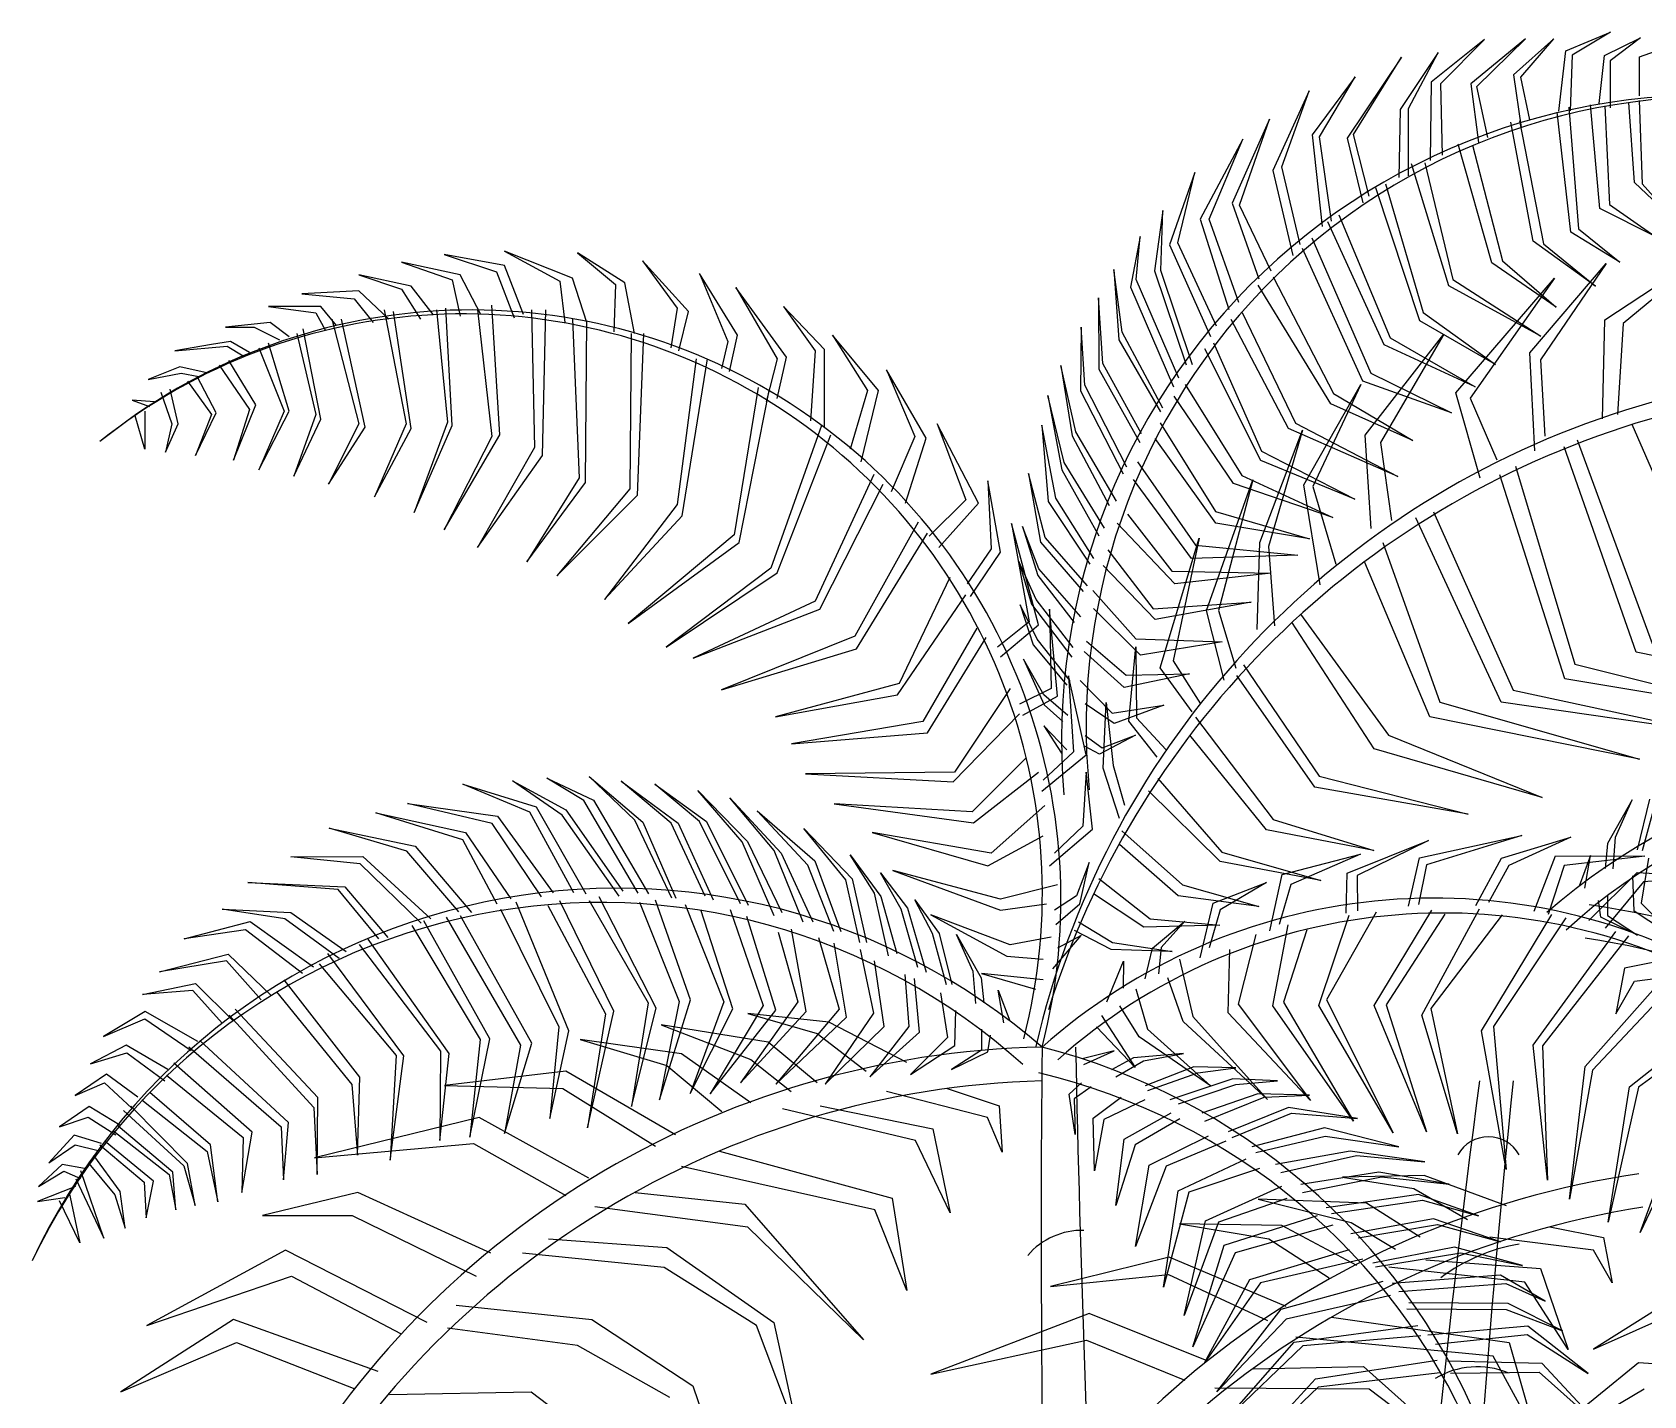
# Model space of a CAD drawing. Header units: millimetres. Extents: x -2417 to 3081, y 0 to 7506.
# Drawn here: x -2366 to 152, y 4974 to 7104 of the extents above; entities that cross this region are included whole.
import ezdxf

# ---------------------------------------------------------------- set-up
doc = ezdxf.new("R2010")
doc.units = ezdxf.units.MM
doc.layers.add('ceco.net 185', color=7, linetype='Continuous')

msp = doc.modelspace()

# ---------------------------------------------------------------- linework, layer by layer
at = {"layer": 'ceco.net 185'}
for p, q in [((29.8, 7074.5), (99.8, 7103.8)), ((99.8, 7103.8), (39.7, 7067.9)), ((-97.4, 7092.7), (-180.4, 7025.6)), ((-165.5, 7023.7), (-97.4, 7092.7)), ((-33, 7093.4), (-118.7, 7023.1)), ((-109, 7019.1), (-33, 7093.4)), ((11.3, 7093.7), (-51.8, 7037)), ((-40.3, 7033.7), (11.3, 7093.7)), ((19, 6980.5), (29.8, 7074.5)), ((90, 7067.5), (146.6, 7094.8)), ((146.6, 7094.8), (99.2, 7059.1)), ((144.6, 7065.3), (200.7, 7085.2)), ((-227, 7064.6), (-311.5, 6938.3)), ((-301.9, 6944.3), (-227, 7064.6)), ((-169.7, 7072.4), (-229.2, 6982.9)), ((-215.7, 6984.5), (-169.7, 7072.4)), ((39.7, 7067.9), (36.8, 6980.8)), ((82, 6992.6), (90, 7067.5)), ((99.2, 7059.1), (99.3, 6985.5)), ((145, 7004.6), (144.6, 7065.3)), ((-299.2, 7034.3), (-366.3, 6943.6)), ((-354.8, 6940.4), (-299.2, 7034.3)), ((-180.4, 7025.6), (-181.9, 6903.7)), ((-163, 6911.7), (-165.5, 7023.7)), ((-118.7, 7023.1), (-106.5, 6931.3)), ((-51.8, 7037), (-39.8, 6955.2)), ((-26.5, 6966.8), (-40.3, 7033.7)), ((-370.9, 7012.4), (-427.7, 6887.6)), ((-413.9, 6893.4), (-370.9, 7012.4)), ((-91.8, 6939.5), (-109, 7019.1)), ((-229.2, 6982.9), (-231.3, 6877)), ((-216.1, 6879.3), (-215.7, 6984.5)), ((37.4, 6791.4), (16, 6979.2)), ((34.3, 6986.9), (49.6, 6796.5)), ((82.8, 6828.3), (68.5, 6990.5)), ((90.6, 6989), (98, 6834.7)), ((137.3, 6869), (128, 6993.9)), ((144.5, 6997.3), (149, 6866.8)), ((-433.1, 6968.1), (-491.2, 6836.7)), ((-479.8, 6833.5), (-433.1, 6968.1)), ((-21.2, 6777.5), (-56.1, 6963.3)), ((-42.7, 6965.4), (-5.2, 6773.5)), ((-474.5, 6936.7), (-541.4, 6811.7)), ((-527.2, 6811.6), (-474.5, 6936.7)), ((-366.3, 6943.6), (-350.8, 6800.6)), ((-336.1, 6808.8), (-354.8, 6940.4)), ((-311.5, 6938.3), (-287.4, 6837.3)), ((-277.5, 6847.5), (-301.9, 6944.3)), ((-85.7, 6743.4), (-138.3, 6928.9)), ((-116.2, 6927.4), (-69.2, 6746.7)), ((-153.2, 6707.9), (-211.4, 6898.2)), ((-190.6, 6899.8), (-146.6, 6717.8)), ((-549.8, 6884.9), (-589.2, 6771.5)), ((-576.4, 6774.8), (-549.8, 6884.9)), ((-427.7, 6887.6), (-396.5, 6755.3)), ((-385.3, 6772), (-413.9, 6893.4)), ((-198.3, 6653.2), (-267.2, 6860.5)), ((-252, 6866.9), (-193, 6666.2)), ((202.7, 6806.9), (137.3, 6869)), ((149, 6866.8), (202.7, 6806.9)), ((-599.7, 6825.6), (-612.7, 6731.3)), ((-602.7, 6731.5), (-599.7, 6825.6)), ((-491.2, 6836.7), (-449.9, 6718.7)), ((-430.7, 6730.8), (-479.8, 6833.5)), ((168.7, 6785.5), (82.8, 6828.3)), ((98, 6834.7), (168.7, 6785.5)), ((-541.4, 6811.7), (-496.5, 6670.9)), ((-480.8, 6681.6), (-527.2, 6811.6)), ((-254.1, 6615.5), (-341.8, 6807.8)), ((-324.8, 6818.5), (-244.5, 6626.7)), ((49.6, 6796.5), (114.2, 6744.8)), ((-635.1, 6784.6), (-650.4, 6705.4)), ((-641.2, 6717.3), (-635.1, 6784.6)), ((-589.2, 6771.5), (-525.3, 6628.6)), ((-515.8, 6644.7), (-576.4, 6774.8)), ((-367.2, 6782.9), (-274.8, 6571.1)), ((76.2, 6707.4), (-21.2, 6777.5)), ((-5.2, 6773.5), (76.2, 6707.4)), ((114.2, 6744.8), (37.4, 6791.4)), ((90.8, 6654.4), (268.4, 6772)), ((268.4, 6772), (119.3, 6649)), ((-1627.9, 6739.5), (-1722, 6756.8)), ((-1722, 6756.8), (-1640.3, 6729.6)), ((-1521.5, 6719.7), (-1627.9, 6761.8)), ((-1627.9, 6761.8), (-1541.3, 6714.8)), ((-1439.8, 6712.3), (-1514.1, 6759.3)), ((-1514.1, 6759.3), (-1454.6, 6709.8)), ((-1340.8, 6667.8), (-1412.6, 6746.9)), ((-1412.6, 6746.9), (-1358.1, 6672.7)), ((-287.5, 6558.6), (-381.6, 6766.1)), ((-69.2, 6746.7), (14.8, 6674.5)), ((-1773.9, 6707.3), (-1855.6, 6724.7)), ((-1855.6, 6724.7), (-1788.8, 6702.4)), ((-1697.2, 6724.7), (-1788.8, 6744.5)), ((-1788.8, 6744.5), (-1709.6, 6717.2)), ((-1665, 6662.8), (-1697.2, 6724.7)), ((-1640.3, 6729.6), (-1613.1, 6657.9)), ((-1598.2, 6662.8), (-1627.9, 6739.5)), ((-1264.1, 6630.6), (-1323.5, 6727.1)), ((-1323.5, 6727.1), (-1278.9, 6620.7)), ((-663.4, 6635.3), (-676.1, 6733)), ((-676.1, 6733), (-668.4, 6623.1)), ((-612.7, 6731.3), (-563.3, 6584.4)), ((-553.3, 6584.5), (-602.7, 6731.5)), ((-427.5, 6721.8), (-333.2, 6539.5)), ((14.8, 6674.5), (-85.7, 6743.4)), ((-26.2, 6602.8), (92.8, 6742.7)), ((92.8, 6742.7), (-9.7, 6592.3)), ((-1855.6, 6699.9), (-1944.7, 6695)), ((-1808.6, 6655.4), (-1855.6, 6699.9)), ((-1788.8, 6702.4), (-1759.1, 6655.4)), ((-1739.3, 6662.8), (-1773.9, 6707.3)), ((-1709.6, 6717.2), (-1697.2, 6660.3)), ((-1541.3, 6714.8), (-1533.9, 6650.4)), ((-1499.2, 6650.4), (-1521.5, 6719.7)), ((-1454.6, 6709.8), (-1457.1, 6635.6)), ((-1424.9, 6633.1), (-1439.8, 6712.3)), ((-1187.3, 6596), (-1266.5, 6704.9)), ((-1266.5, 6704.9), (-1202.2, 6593.5)), ((-650.4, 6705.4), (-583.2, 6549.8)), ((-574.7, 6563.4), (-641.2, 6717.3)), ((-337.2, 6523.5), (-450.6, 6708.6)), ((-9, 6628.8), (-153.2, 6707.9)), ((-146.6, 6717.8), (-9, 6628.8)), ((-142.1, 6540.5), (12.3, 6719.6)), ((12.3, 6719.6), (-119.6, 6532.2)), ((-1915, 6675.2), (-1996.7, 6675.2)), ((-1996.7, 6675.2), (-1922.5, 6665.3)), ((-1944.7, 6695), (-1863, 6687.6)), ((-1890.3, 6645.5), (-1915, 6675.2)), ((-1863, 6687.6), (-1833.3, 6650.4)), ((-1709.6, 6489.6), (-1719.5, 6672.7)), ((-1635.3, 6474.8), (-1647.7, 6677.7)), ((-1358.1, 6672.7), (-1368, 6610.9)), ((-1127.9, 6608.4), (-1192.3, 6675.2)), ((-1192.3, 6675.2), (-1142.8, 6605.9)), ((-693.5, 6586.4), (-700, 6688.7)), ((-700, 6688.7), (-699.9, 6577.6)), ((-1994.2, 6650.4), (-2063.5, 6643)), ((-1964.5, 6628.2), (-1994.2, 6650.4)), ((-1922.5, 6665.3), (-1907.6, 6638.1)), ((-1897.7, 6655.4), (-1855.6, 6492.1)), ((-1845.7, 6487.1), (-1882.8, 6655.4)), ((-1816, 6670.2), (-1781.4, 6492.1)), ((-1773.9, 6484.7), (-1801.2, 6667.8)), ((-1734.3, 6670.2), (-1717, 6494.6)), ((-1670, 6670.2), (-1647.7, 6472.3)), ((-1585.8, 6670.2), (-1580.9, 6455)), ((-1568.5, 6442.6), (-1563.6, 6670.2)), ((-1521.5, 6655.4), (-1511.6, 6408)), ((-1501.7, 6400.5), (-1499.2, 6652.9)), ((-1355.6, 6605.9), (-1340.8, 6667.8)), ((-403.4, 6485), (-492.7, 6655.2)), ((-475.7, 6665.9), (-392.5, 6493.1)), ((-80.1, 6584.7), (-198.3, 6653.2)), ((-193, 6666.2), (-80.1, 6584.7)), ((87.2, 6500), (90.8, 6654.4)), ((119.3, 6649), (110.7, 6506.6)), ((-2056.1, 6620.7), (-2085.8, 6615.8)), ((-2063.5, 6643), (-2019, 6643)), ((-2026.4, 6603.4), (-2056.1, 6620.7)), ((-2019, 6643), (-1979.4, 6623.2)), ((-1952.2, 6633.1), (-1922.5, 6506.9)), ((-1915, 6499.5), (-1942.3, 6640.5)), ((-1429.9, 6633.1), (-1432.4, 6390.6)), ((-1420, 6380.7), (-1410.1, 6633.1)), ((-1278.9, 6620.7), (-1288.8, 6578.7)), ((-1276.4, 6573.7), (-1264.1, 6630.6)), ((-1043.8, 6544), (-1115.6, 6630.6)), ((-1115.6, 6630.6), (-1061.1, 6544)), ((-727.3, 6642.9), (-728.1, 6543.6)), ((-721.6, 6552.4), (-727.3, 6642.9)), ((-668.4, 6623.1), (-603.3, 6511)), ((-599.6, 6516.6), (-663.4, 6635.3)), ((-283.4, 6474.6), (-161, 6632.2)), ((-161, 6632.2), (-259.8, 6462.7)), ((-244.5, 6626.7), (-112, 6549.8)), ((-2085.8, 6615.8), (-2142.7, 6605.9)), ((-2142.7, 6605.9), (-2061.1, 6613.3)), ((-2061.1, 6613.3), (-2036.3, 6598.5)), ((-2011.6, 6610.9), (-1972, 6511.9)), ((-1964.5, 6511.9), (-1996.7, 6618.3)), ((-1202.2, 6531.7), (-1187.3, 6596)), ((-1142.8, 6605.9), (-1150.2, 6497)), ((-1127.9, 6487.1), (-1127.9, 6608.4)), ((-446.8, 6434.6), (-534.2, 6609.1)), ((-520.3, 6618.5), (-445.8, 6449.3)), ((-112, 6549.8), (-254.1, 6615.5)), ((-18.4, 6449.9), (-26.2, 6602.8)), ((-2135.3, 6581.2), (-2184.8, 6561.4)), ((-2184.8, 6561.4), (-2132.8, 6571.3)), ((-2090.8, 6571.3), (-2135.3, 6581.2)), ((-2132.8, 6571.3), (-2105.6, 6566.3)), ((-2073.4, 6583.6), (-2026.4, 6514.4)), ((-2016.5, 6521.8), (-2058.6, 6591.1)), ((-1328.4, 6593.5), (-1358.1, 6365.9)), ((-1350.7, 6348.6), (-1311.1, 6593.5)), ((-1202.2, 6593.5), (-1219.5, 6526.7)), ((-969.5, 6469.8), (-1031.4, 6576.2)), ((-1031.4, 6576.2), (-986.8, 6472.3)), ((-735.7, 6479.8), (-758.8, 6583.2)), ((-758.8, 6583.2), (-741.1, 6473.5)), ((-699.9, 6577.6), (-635.8, 6463.1)), ((-633.2, 6476.3), (-693.5, 6586.4)), ((-274.8, 6571.1), (-148.7, 6509.4)), ((-9.7, 6592.3), (-2.9, 6472.8)), ((-2137.8, 6492.1), (-2150.2, 6546.5)), ((-2122.9, 6558.9), (-2085.8, 6506.9)), ((-2078.4, 6509.4), (-2108.1, 6566.3)), ((-1231.9, 6549), (-1269, 6318.9)), ((-655.9, 6424.4), (-721.6, 6552.4)), ((-564.6, 6553.4), (-476.5, 6411.4)), ((-379.5, 6396.8), (-290.5, 6553.5)), ((-290.5, 6553.5), (-365.2, 6394.1)), ((-148.7, 6509.4), (-287.5, 6558.6)), ((-2174.9, 6526.7), (-2209.6, 6529.2)), ((-2209.6, 6529.2), (-2182.3, 6519.3)), ((-2165, 6541.6), (-2147.7, 6492.1)), ((-2051.2, 6435.2), (-2016.5, 6521.8)), ((-1261.6, 6306.5), (-1214.6, 6544)), ((-1061.1, 6544), (-1088.3, 6452.5)), ((-1071, 6432.7), (-1043.8, 6544)), ((-754, 6431.8), (-779.5, 6536.2)), ((-779.5, 6536.2), (-757.2, 6420.3)), ((-728.1, 6543.6), (-661.6, 6413.9)), ((-489.1, 6399), (-582.1, 6535.4)), ((-209.4, 6466.1), (-337.2, 6523.5)), ((-333.2, 6539.5), (-209.4, 6466.1)), ((-104.1, 6407.2), (-142.1, 6540.5)), ((-119.6, 6532.2), (-77.8, 6436.1)), ((-2189.8, 6452.5), (-2204.6, 6504.5)), ((-2189.8, 6511.9), (-2189.8, 6452.5)), ((-2110.6, 6442.6), (-2078.4, 6509.4)), ((-2085.8, 6506.9), (-2110.6, 6442.6)), ((-2026.4, 6514.4), (-2051.2, 6435.2)), ((-1972, 6511.9), (-2011.6, 6420.3)), ((-2011.6, 6420.3), (-1964.5, 6511.9)), ((-1922.5, 6506.9), (-1957.1, 6410.4)), ((-1957.1, 6410.4), (-1915, 6499.5)), ((-1717, 6494.6), (-1769, 6353.5)), ((-2147.7, 6492.1), (-2157.6, 6447.6)), ((-2157.6, 6447.6), (-2137.8, 6492.1)), ((-1855.6, 6492.1), (-1902.7, 6398.1)), ((-1902.7, 6398.1), (-1845.7, 6487.1)), ((-1781.4, 6492.1), (-1830.9, 6378.3)), ((-1830.9, 6378.3), (-1773.9, 6484.7)), ((-1769, 6353.5), (-1709.6, 6489.6)), ((-1722, 6326.3), (-1635.3, 6474.8)), ((-1647.7, 6472.3), (-1722, 6326.3)), ((-1132.9, 6489.6), (-1212.1, 6266.9)), ((-1202.2, 6259.5), (-1118, 6474.8)), ((-986.8, 6472.3), (-1024, 6385.7)), ((-1001.7, 6368.4), (-969.5, 6469.8)), ((-887.8, 6368.4), (-952.2, 6492.1)), ((-952.2, 6492.1), (-907.6, 6373.3)), ((-766.9, 6375.9), (-788.5, 6490)), ((-788.5, 6490), (-778.9, 6370.8)), ((-741.1, 6473.5), (-683.3, 6364.4)), ((-672, 6371.2), (-735.7, 6479.8)), ((-517, 6337.2), (-611.7, 6469.3)), ((-604.1, 6493.9), (-517.2, 6355)), ((-448.4, 6306.5), (-381.7, 6482.2)), ((-381.7, 6482.2), (-434.8, 6300.3)), ((-232.4, 6409.9), (-403.4, 6485)), ((-392.5, 6493.1), (-232.4, 6409.9)), ((-274.2, 6328.8), (-283.4, 6474.6)), ((279.8, 6153.1), (133.6, 6491.2)), ((-1580.9, 6455), (-1670, 6299.1)), ((-445.8, 6449.3), (-299.9, 6374.5)), ((-259.8, 6462.7), (-242.3, 6341.2)), ((139.7, 6135.4), (27.1, 6456)), ((47.7, 6466.9), (164.5, 6149.2)), ((-1670, 6299.1), (-1568.5, 6442.6)), ((-757.2, 6420.3), (-699.8, 6317.1)), ((-690.7, 6329), (-754, 6431.8)), ((-639.3, 6432.7), (-548.9, 6302.4)), ((-299.9, 6374.5), (-446.8, 6434.6)), ((-48.8, 6426.2), (43.8, 6116.8)), ((-1511.6, 6408), (-1593.3, 6276.8)), ((-1593.3, 6276.8), (-1501.7, 6400.5)), ((-1051.2, 6412.9), (-1142.8, 6215)), ((-1135.4, 6202.6), (-1036.3, 6398.1)), ((-853.2, 6291.7), (-873, 6403)), ((-873, 6403), (-868, 6296.6)), ((-783.6, 6314.3), (-809.4, 6414.6)), ((-809.4, 6414.6), (-790.7, 6307.3)), ((-554.7, 6282), (-645.6, 6405)), ((-531.4, 6200.5), (-459.3, 6404.6)), ((-459.3, 6404.6), (-512.9, 6200.6)), ((-334.4, 6345.7), (-489.1, 6399)), ((-476.5, 6411.4), (-334.4, 6345.7)), ((-353.8, 6240.5), (-379.5, 6396.8)), ((-365.2, 6394.1), (-329.2, 6272.8)), ((28.3, 6093.9), (-73.5, 6412.4)), ((-1432.4, 6390.6), (-1546.2, 6254.6)), ((-1546.2, 6254.6), (-1420, 6380.7)), ((-907.6, 6373.3), (-964.6, 6316.4)), ((-778.9, 6370.8), (-713.7, 6272.9)), ((-707.2, 6281.7), (-766.9, 6375.9)), ((-1358.1, 6365.9), (-1472, 6217.5)), ((-1472, 6217.5), (-1350.7, 6348.6)), ((-949.7, 6299.1), (-887.8, 6368.4)), ((-655.1, 6350.9), (-585.6, 6261.9)), ((-517.2, 6355), (-370.6, 6312.6)), ((-71, 6057.4), (-204.6, 6345.1)), ((-176.9, 6354.6), (-52.6, 6076)), ((-1269, 6318.9), (-1434.8, 6180.3)), ((-981.9, 6338.7), (-1080.9, 6160.5)), ((-1078.4, 6140.7), (-967, 6321.4)), ((-793.8, 6177.9), (-835.9, 6336.2)), ((-835.9, 6336.2), (-808.6, 6182.8)), ((-793.5, 6265.7), (-819.1, 6331.7)), ((-819.1, 6331.7), (-795.1, 6255)), ((-581, 6242.4), (-670.9, 6337.1)), ((-370.6, 6312.6), (-517, 6337.2)), ((-1434.8, 6180.3), (-1261.6, 6306.5)), ((-868, 6296.6), (-905.2, 6242.2)), ((-790.7, 6307.3), (-724.1, 6230.2)), ((-717.6, 6239), (-783.6, 6314.3)), ((-685.5, 6295.2), (-614.7, 6203.2)), ((-603.9, 6110.9), (-543.1, 6313.5)), ((-543.1, 6313.5), (-583.4, 6121.7)), ((-548.9, 6302.4), (-388.6, 6287.2)), ((-452.1, 6170.6), (-448.4, 6306.5)), ((-434.8, 6300.3), (-425.1, 6176.5)), ((-256.2, 6306.9), (-167.1, 6057.2)), ((-900.2, 6222.4), (-853.2, 6291.7)), ((-797.6, 6217.6), (-824.5, 6277)), ((-824.5, 6277), (-804.7, 6210.5)), ((-611.4, 6186.7), (-693.1, 6270.6)), ((-388.6, 6287.2), (-554.7, 6282)), ((-182.5, 6034.3), (-284.4, 6275.3)), ((-1212.1, 6266.9), (-1375.4, 6143.2)), ((-1375.4, 6143.2), (-1202.2, 6259.5)), ((-932.4, 6252.1), (-1011.6, 6086.3)), ((-795.1, 6255), (-738.2, 6181.9)), ((-727.6, 6190.4), (-793.5, 6265.7)), ((-585.6, 6261.9), (-430.5, 6258.9)), ((-430.5, 6258.9), (-581, 6242.4)), ((-1014.1, 6069), (-907.6, 6224.9)), ((-739.9, 6142.7), (-797.6, 6217.6)), ((-709, 6231.7), (-641.6, 6156.2)), ((-1142.8, 6215), (-1333.4, 6125.9)), ((-1333.4, 6125.9), (-1135.4, 6202.6)), ((-795.9, 6155.7), (-822.3, 6209.2)), ((-822.3, 6209.2), (-802.3, 6146.9)), ((-804.7, 6210.5), (-741.8, 6127.8)), ((-764.1, 6066.5), (-776.5, 6202.6)), ((-776.5, 6202.6), (-774, 6078.9)), ((-634.4, 6130.5), (-708, 6203.5)), ((-614.7, 6203.2), (-461.6, 6213.7)), ((-461.6, 6213.7), (-611.4, 6186.7)), ((-504.1, 6091.9), (-531.4, 6200.5)), ((-512.9, 6200.6), (-485.7, 6110.5)), ((-384.7, 6194.7), (-247, 6006)), ((-890.3, 6172.9), (-974.5, 6026.9)), ((-808.6, 6182.8), (-858.1, 6143.2)), ((-853.2, 6128.4), (-793.8, 6177.9)), ((-269.6, 5984.4), (-398.1, 6182.5)), ((-1080.9, 6160.5), (-1288.8, 6076.4)), ((-967, 6009.6), (-875.5, 6158.1)), ((-802.3, 6146.9), (-749.7, 6084.1)), ((-744.3, 6090.4), (-795.9, 6155.7)), ((-718.8, 6152.4), (-657.2, 6099.5)), ((-653, 6027.9), (-641.9, 6144)), ((-641.9, 6144), (-640.9, 6033)), ((-641.6, 6156.2), (-507.2, 6151.6)), ((-507.2, 6151.6), (-634.4, 6130.5)), ((-1288.8, 6076.4), (-1078.4, 6140.7)), ((-785.8, 6069), (-817.2, 6124.5)), ((-817.2, 6124.5), (-785.2, 6053.1)), ((-660, 6080.5), (-722.8, 6136.4)), ((-583.4, 6121.7), (-540.7, 6054.5)), ((43.8, 6116.8), (347, 6040.5)), ((417.1, 6078.9), (139.7, 6135.4)), ((-719.5, 5975), (-746.8, 6098.7)), ((-746.8, 6098.7), (-739.3, 5979.9)), ((-557.9, 6101.7), (-660, 6080.5)), ((-657.2, 6099.5), (-557.9, 6101.7)), ((-554.1, 6042.3), (-603.9, 6110.9)), ((-362.3, 5924.5), (-484.2, 6099.2)), ((-473.7, 6115.6), (-355.3, 5941.7)), ((347, 6040.5), (28.3, 6093.9)), ((-1011.6, 6086.3), (-1204.7, 6034.4)), ((-1204.7, 6034.4), (-1014.1, 6069)), ((-838.3, 6078.9), (-925, 5947.8)), ((-774, 6078.9), (-823.5, 6054.2)), ((-818.5, 6036.8), (-764.1, 6066.5)), ((-747.9, 6036.4), (-785.8, 6069)), ((-728.8, 6091), (-679, 6040.3)), ((-52.6, 6076), (252.6, 6010.5)), ((-785.2, 6053.1), (-756.1, 6026.9)), ((-675.6, 6023.8), (-720.9, 6054.9)), ((-692.8, 5954.2), (-688.1, 6056.7)), ((-688.1, 6056.7), (-677.2, 5958.6)), ((-679, 6040.3), (-598.2, 6052.7)), ((-598.2, 6052.7), (-675.6, 6023.8)), ((-167.1, 6057.2), (144.8, 5968.3)), ((252.6, 6010.5), (-71, 6057.4)), ((-974.5, 6026.9), (-1179.9, 5992.3)), ((-927.4, 5932.9), (-823.5, 6039.3)), ((-749.8, 5983.1), (-785.7, 6020.6)), ((-785.7, 6020.6), (-757.7, 5977.8)), ((-608.3, 5971.4), (-653, 6027.9)), ((-640.9, 6033), (-594.9, 5983.6)), ((-548.4, 6033.8), (-427.3, 5874.1)), ((144.8, 5968.3), (-182.5, 6034.3)), ((-1179.9, 5992.3), (-967, 6009.6)), ((-720.8, 6005.4), (-694.5, 5986.1)), ((-642.2, 6006), (-698.5, 5976.3)), ((-694.5, 5986.1), (-642.2, 6006)), ((-437.8, 5857.7), (-557.4, 6006)), ((-247, 6006), (-7, 5908.5)), ((-813.6, 5970), (-897.7, 5885.9)), ((-788.8, 5918.1), (-719.5, 5975)), ((-739.3, 5979.9), (-786.4, 5935.4)), ((-698.5, 5976.3), (-721.9, 5988.7)), ((-7, 5908.5), (-269.6, 5984.4)), ((-1424.6, 5873.1), (-1495.9, 5941.1)), ((-1495.9, 5941.1), (-1411.8, 5869.9)), ((-925, 5947.8), (-1157.6, 5945.3)), ((-1157.6, 5945.3), (-927.4, 5932.9)), ((-895.3, 5868.6), (-793.8, 5947.8)), ((-719.5, 5947.8), (-724.5, 5863.6)), ((-709.6, 5858.7), (-719.5, 5947.8)), ((-667.2, 5875.5), (-692.8, 5954.2)), ((-677.2, 5958.6), (-659.6, 5896.2)), ((-355.3, 5941.7), (-122.7, 5882.6)), ((-1588.6, 5885.5), (-1693.1, 5929.2)), ((-1693.1, 5929.2), (-1578.3, 5893.8)), ((-1538.1, 5881), (-1615.7, 5934.4)), ((-1615.7, 5934.4), (-1532, 5889)), ((-1503.9, 5903.7), (-1561.7, 5938.5)), ((-1561.7, 5938.5), (-1488.9, 5904)), ((-1367.4, 5868.3), (-1446, 5934.1)), ((-1446, 5934.1), (-1356.6, 5868.3)), ((-1323.3, 5870.8), (-1393, 5929)), ((-1393, 5929), (-1312.5, 5870.8)), ((-1256.5, 5839.2), (-1326.2, 5919.1)), ((-1326.2, 5919.1), (-1248.2, 5839.9)), ((-510, 5808.6), (-622.1, 5918.6)), ((-607.3, 5937.9), (-507.3, 5822.9)), ((-122.7, 5882.6), (-362.3, 5924.5)), ((-1647.4, 5867.6), (-1779.3, 5899.2)), ((-1779.3, 5899.2), (-1639.1, 5879.1)), ((-1578.3, 5893.8), (-1501, 5757.7)), ((-1419.2, 5759), (-1503.9, 5903.7)), ((-1488.9, 5904), (-1403.2, 5757.7)), ((-1207, 5825.5), (-1276, 5907.9)), ((-1276, 5907.9), (-1195.8, 5821.3)), ((-897.7, 5885.9), (-1113.1, 5898.3)), ((-1113.1, 5898.3), (-895.3, 5868.6)), ((-783.9, 5895.8), (-868, 5821.6)), ((133.6, 5904.8), (95, 5836.7)), ((107.4, 5846.6), (133.6, 5904.8)), ((160.5, 5906), (141, 5826.5)), ((149.3, 5825.8), (171.3, 5906)), ((-1693.1, 5842.3), (-1829.2, 5884.5)), ((-1829.2, 5884.5), (-1688.9, 5853.5)), ((-1570.1, 5753.2), (-1647.4, 5867.6)), ((-1639.1, 5879.1), (-1552.2, 5759.6)), ((-1519.6, 5759.6), (-1588.6, 5885.5)), ((-1448.9, 5754.2), (-1538.1, 5881)), ((-1532, 5889), (-1442.9, 5762.2)), ((-1366.8, 5751.3), (-1424.6, 5873.1)), ((-1411.8, 5869.9), (-1360.1, 5751)), ((-1314.4, 5754.5), (-1367.4, 5868.3)), ((-1356.6, 5868.3), (-1302.3, 5748.8)), ((-1259.1, 5742.1), (-1323.3, 5870.8)), ((-1312.5, 5870.8), (-1247.3, 5740.5)), ((-1154.3, 5802.8), (-1233.5, 5887.8)), ((-1233.5, 5887.8), (-1143.1, 5809.5)), ((-427.3, 5874.1), (-270.3, 5825.7)), ((-1780.3, 5824.8), (-1901.8, 5860.5)), ((-1901.8, 5860.5), (-1767.5, 5832.4)), ((-1639.4, 5742), (-1693.1, 5842.3)), ((-1688.9, 5853.5), (-1618.3, 5750.3)), ((-1248.2, 5839.9), (-1194.6, 5728.7)), ((-1094.8, 5779.8), (-1160.3, 5860)), ((-1160.3, 5860), (-1084.9, 5781.4)), ((-868, 5821.6), (-1053.7, 5853.7)), ((-1053.7, 5853.7), (-873, 5801.8)), ((-873, 5801.8), (-786.4, 5848.8)), ((-776.5, 5801.8), (-709.6, 5858.7)), ((-724.5, 5863.6), (-769, 5821.6)), ((-663.5, 5856.3), (-568.7, 5771.8)), ((-270.3, 5825.7), (-437.8, 5857.7)), ((-311.6, 5790), (-184.8, 5841)), ((-184.8, 5841), (-296, 5786.8)), ((-198.9, 5814.3), (-38.8, 5849.1)), ((-38.8, 5849.1), (-187.7, 5803.4)), ((-70.5, 5813.4), (37.6, 5846.6)), ((37.6, 5846.6), (-59.4, 5802.4)), ((103.6, 5796.8), (107.4, 5846.6)), ((-1961.8, 5815.8), (-1849, 5816.1)), ((-1853.2, 5804.9), (-1961.8, 5815.8)), ((-1849, 5816.1), (-1742.9, 5719)), ((-1699.5, 5729.9), (-1780.3, 5824.8)), ((-1767.5, 5832.4), (-1679.4, 5728.9)), ((-1206.7, 5723.6), (-1256.5, 5839.2)), ((-1161.6, 5713.7), (-1207, 5825.5)), ((-1195.8, 5821.3), (-1146.6, 5714)), ((-1049.8, 5759.1), (-1087.8, 5818.8)), ((-1087.8, 5818.8), (-1040.2, 5753.9)), ((-575.7, 5754.6), (-667.5, 5834.9)), ((-507.3, 5822.9), (-353.1, 5778.7)), ((-413.3, 5787.9), (-290.8, 5820.1)), ((-290.8, 5820.1), (-399.9, 5772.5)), ((-19.9, 5730.9), (13.5, 5817.5)), ((13.5, 5817.5), (153, 5816.7)), ((153, 5816.7), (27, 5802.2)), ((68.5, 5817.9), (50.6, 5769.9)), ((59.5, 5766.7), (68.5, 5817.9)), ((95, 5836.7), (91.2, 5797.7)), ((-1758.3, 5712), (-1853.2, 5804.9)), ((-1113.7, 5699), (-1154.3, 5802.8)), ((-1143.1, 5809.5), (-1102.8, 5699)), ((-1008.6, 5733.8), (-1040.5, 5790.7)), ((-1040.5, 5790.7), (-998.7, 5735.4)), ((-853.2, 5749.8), (-1021.5, 5794.4)), ((-1021.5, 5794.4), (-853.2, 5732.5)), ((-714.6, 5806.7), (-734.4, 5754.8)), ((-729.4, 5742.4), (-714.6, 5806.7)), ((-353.1, 5778.7), (-510, 5808.6)), ((-313.1, 5728), (-311.6, 5790)), ((-215.9, 5738.9), (-198.9, 5814.3)), ((-187.7, 5803.4), (-200.4, 5741.3)), ((-110.7, 5739.9), (-70.5, 5813.4)), ((-59.4, 5802.4), (-90.9, 5744.6)), ((27, 5802.2), (2.3, 5725.6)), ((65.5, 5716.2), (141.1, 5791.1)), ((141.1, 5791.1), (264, 5784.6)), ((158.9, 5813.7), (147.6, 5743.5)), ((-1887.7, 5764.7), (-2029, 5775.5)), ((-2029, 5775.5), (-1877.2, 5768.8)), ((-1824.1, 5687.7), (-1887.7, 5764.7)), ((-1877.2, 5768.8), (-1810.1, 5689.6)), ((-1073.1, 5682), (-1094.8, 5779.8)), ((-1084.9, 5781.4), (-1062.3, 5682)), ((-764.1, 5772.1), (-853.2, 5749.8)), ((-699.8, 5782), (-619.5, 5718.7)), ((-568.7, 5771.8), (-449.5, 5738)), ((-521.3, 5743.6), (-437.6, 5775.5)), ((-437.6, 5775.5), (-510.2, 5732.7)), ((-432.4, 5700.2), (-413.3, 5787.9)), ((-399.9, 5772.5), (-418.1, 5710.3)), ((-296, 5786.8), (-295.5, 5731.5)), ((151.2, 5776.9), (91, 5704.3)), ((136.3, 5731), (134.6, 5786)), ((264, 5784.6), (151.2, 5776.9)), ((-1527.6, 5543.9), (-1609.7, 5744.9)), ((-1560.4, 5739.8), (-1470.4, 5570.5)), ((-1457.4, 5574.5), (-1541.7, 5747.2)), ((-1495.9, 5747.7), (-1403.6, 5587.5)), ((-1391.2, 5579.6), (-1480, 5753.4)), ((-1417.2, 5744.9), (-1354.9, 5589.8)), ((-1337.4, 5592.6), (-1392.3, 5748.3)), ((-1345.8, 5741.5), (-1285.3, 5589.3)), ((-1028.1, 5661.3), (-1049.8, 5759.1)), ((-1040.2, 5753.9), (-1015, 5664.8)), ((-959.7, 5695.8), (-987.2, 5748.8)), ((-987.2, 5748.8), (-948.8, 5695.8)), ((-853.2, 5732.5), (-781.4, 5742.4)), ((-734.4, 5754.8), (-769, 5732.5)), ((-766.6, 5710.2), (-729.4, 5742.4)), ((-629.3, 5705.8), (-708.1, 5757.7)), ((-449.5, 5738), (-575.7, 5754.6)), ((-541.5, 5658.2), (-521.3, 5743.6)), ((84.5, 5721.4), (80.6, 5747.6)), ((94.7, 5756.5), (94.7, 5723.9)), ((147.6, 5743.5), (205.4, 5685.7)), ((-2128.4, 5687.6), (-2025.1, 5714.8)), ((-1971.1, 5719), (-2069.2, 5734)), ((-2069.2, 5734), (-1961.9, 5728.9)), ((-2025.1, 5714.8), (-1926.1, 5643.9)), ((-1886.1, 5657), (-1971.1, 5719)), ((-1961.9, 5728.9), (-1875.3, 5667.9)), ((-1651.1, 5531.5), (-1754.1, 5716)), ((-1719, 5721.7), (-1602.9, 5521.8)), ((-1585.4, 5524.7), (-1696.9, 5723.4)), ((-1634, 5734.1), (-1542.9, 5550.2)), ((-1271.1, 5578.5), (-1321.5, 5733)), ((-1275.6, 5733.6), (-1224.1, 5583.6)), ((-1204.3, 5576.3), (-1249.6, 5722.3)), ((-982.4, 5643.1), (-1008.6, 5733.8)), ((-998.7, 5735.4), (-969.3, 5635.7)), ((-838.3, 5678.1), (-962.1, 5725.1)), ((-962.1, 5725.1), (-843.3, 5660.8)), ((-731.2, 5714.1), (-678.2, 5681.8)), ((-619.5, 5718.7), (-510.5, 5709)), ((-615.8, 5673), (-565.3, 5715.5)), ((-565.3, 5715.5), (-602.5, 5674.2)), ((-510.2, 5732.7), (-527.3, 5673.8)), ((-355.9, 5583.7), (-308.7, 5724.7)), ((-266.7, 5729.5), (-343.8, 5592.6)), ((-269.6, 5583.4), (-179.3, 5732.6)), ((-159.3, 5726.2), (-250.8, 5584.7)), ((-195.3, 5568.6), (-105.2, 5734.5)), ((-69.6, 5724.9), (-181, 5578.7)), ((-102.1, 5544.1), (7.8, 5725.6)), ((30, 5720.3), (-83.4, 5550.9)), ((141.7, 5693.6), (84.5, 5721.4)), ((94.7, 5723.9), (141.7, 5693.6)), ((205.4, 5685.7), (136.3, 5731)), ((-2032.5, 5701.7), (-2128.4, 5687.6)), ((-1943.7, 5633.3), (-2032.5, 5701.7)), ((-1772.8, 5708.6), (-1665.8, 5530.3)), ((-1200.3, 5698), (-1169.8, 5589.3)), ((-1156.7, 5574), (-1179.9, 5702.5)), ((-1137.5, 5689.5), (-1105.2, 5578)), ((-937.6, 5615.6), (-959.7, 5695.8)), ((-948.8, 5695.8), (-929.3, 5616.3)), ((-895.8, 5636.4), (-922, 5694.5)), ((-922, 5694.5), (-883.3, 5626.5)), ((-774, 5690.4), (-838.3, 5678.1)), ((-771.5, 5641), (-727, 5692.9)), ((-727, 5692.9), (-764.1, 5673.1)), ((-680.3, 5671.2), (-737.5, 5700.5)), ((-510.5, 5709), (-629.3, 5705.8)), ((-454.4, 5694.5), (-482.1, 5585.7)), ((-427.9, 5582.9), (-403.7, 5709.4)), ((-374.8, 5701.9), (-411.3, 5588.6)), ((-21.1, 5521.7), (107.7, 5698.9)), ((127.7, 5692.5), (-6.7, 5520.7)), ((-2167, 5636.2), (-2059.7, 5663.7)), ((-2059.7, 5663.7), (-1992.9, 5599.5)), ((-1785.3, 5504.8), (-1904.1, 5664.5)), ((-1854.9, 5678.6), (-1728.1, 5512.2)), ((-1714.5, 5508.8), (-1840.7, 5687.1)), ((-1093.9, 5565.5), (-1113.1, 5681)), ((-1072.4, 5670.8), (-1051.4, 5571.7)), ((-584.9, 5667.8), (-680.3, 5671.2)), ((-678.2, 5681.8), (-584.9, 5667.8)), ((-627.5, 5625.2), (-615.8, 5673)), ((-602.5, 5674.2), (-606.5, 5633.2)), ((-497.5, 5572.3), (-495.1, 5670.8)), ((-2062.2, 5653.4), (-2167, 5636.2)), ((-2008.2, 5592.4), (-2062.2, 5653.4)), ((-1917.7, 5648.6), (-1797.1, 5505.4)), ((-1035, 5550.8), (-1050.3, 5653.3)), ((-843.3, 5660.8), (-786.4, 5655.8)), ((-686.9, 5589.2), (-661, 5652.6)), ((-661, 5652.6), (-661.6, 5610.5)), ((-573.6, 5655.7), (-552.7, 5566.2)), ((60, 5488.2), (213.2, 5661.2)), ((233.2, 5654.8), (71.2, 5482.7)), ((121.4, 5641.7), (108, 5570.6)), ((205.4, 5658.4), (121.4, 5641.7)), ((137.1, 5621.5), (298.9, 5642.1)), ((-2193.6, 5600.7), (-2110.5, 5618)), ((-2110.5, 5618), (-2051.7, 5559.8)), ((-1853.8, 5471.4), (-1972.1, 5623.7)), ((-1002.7, 5631.8), (-996.5, 5550.8)), ((-979.5, 5541.8), (-987.4, 5625.5)), ((-891.9, 5586.5), (-895.8, 5636.4)), ((-883.3, 5626.5), (-879.5, 5587.5)), ((-786.4, 5623.6), (-882.9, 5633.5)), ((-882.9, 5633.5), (-798.7, 5608.8)), ((-568.1, 5558.3), (-592.1, 5626.7)), ((108, 5570.6), (137.1, 5621.5)), ((-2114.6, 5606.8), (-2193.6, 5600.7)), ((-2068.9, 5556), (-2114.6, 5606.8)), ((-1984, 5605), (-1866.2, 5460.1)), ((-1386.1, 5436.4), (-1337.4, 5592.6)), ((-1354.9, 5589.8), (-1386.1, 5436.4)), ((-1285.3, 5589.3), (-1338, 5446)), ((-1169.8, 5589.3), (-1259.2, 5462.5)), ((-947.2, 5603.5), (-935.9, 5533.3)), ((-847.9, 5556.5), (-856.8, 5607.6)), ((-856.8, 5607.6), (-838.9, 5559.7)), ((-641.7, 5609.6), (-623.4, 5546.7)), ((-411.3, 5588.6), (-302.1, 5402.7)), ((-343.8, 5592.6), (-239.9, 5384.5)), ((129, 5456.7), (318.9, 5606.9)), ((331.2, 5593.8), (143.4, 5455.8)), ((-2189, 5574.4), (-2254.1, 5535.3)), ((-2106.9, 5527.4), (-2189, 5574.4)), ((-2058.2, 5568.2), (-1925.7, 5424.4)), ((-1919.5, 5439.7), (-2048.5, 5577.8)), ((-1498.2, 5392.2), (-1457.4, 5574.5)), ((-1470.4, 5570.5), (-1498.2, 5392.2)), ((-1403.6, 5587.5), (-1429.7, 5425.6)), ((-1429.7, 5425.6), (-1391.2, 5579.6)), ((-1338, 5446), (-1271.1, 5578.5)), ((-1224.1, 5583.6), (-1306.8, 5445.5)), ((-1306.8, 5445.5), (-1204.3, 5576.3)), ((-1259.2, 5462.5), (-1156.7, 5574)), ((-1121.5, 5557.6), (-1247.9, 5571.1)), ((-1247.9, 5571.1), (-1139.5, 5539.6)), ((-1105.2, 5578), (-1204.3, 5460.8)), ((-1204.3, 5460.8), (-1093.9, 5565.5)), ((-1051.4, 5571.7), (-1127.3, 5460.8)), ((-924.6, 5520.8), (-922.9, 5575.7)), ((-695.5, 5568.1), (-642.7, 5486.7)), ((-636.5, 5534.4), (-666.9, 5582.8)), ((-552.7, 5566.2), (-436.3, 5436.8)), ((-368.8, 5435.2), (-497.5, 5572.3)), ((-482.1, 5585.7), (-368.8, 5435.2)), ((-302.1, 5402.7), (-427.9, 5582.9)), ((-239.9, 5384.5), (-355.9, 5583.7)), ((-187.9, 5386.1), (-269.6, 5583.4)), ((-250.8, 5584.7), (-187.9, 5386.1)), ((-139.2, 5383.2), (-195.3, 5568.6)), ((-181, 5578.7), (-139.2, 5383.2)), ((-2254.1, 5535.3), (-2189.5, 5562.5)), ((-2189.5, 5562.5), (-2117.6, 5513.3)), ((-1542.9, 5550.2), (-1557.1, 5406.9)), ((-1557.1, 5406.9), (-1527.6, 5543.9)), ((-1216.3, 5526), (-1383.2, 5553.1)), ((-1383.2, 5553.1), (-1243.3, 5499)), ((-1139.5, 5539.6), (-1062.8, 5480.9)), ((-1127.3, 5460.8), (-1035, 5550.8)), ((-999.6, 5494.5), (-1121.5, 5557.6)), ((-996.5, 5550.8), (-1057.1, 5472.1)), ((-1057.1, 5472.1), (-979.5, 5541.8)), ((-883, 5546.3), (-883, 5513.7)), ((-642.7, 5486.7), (-703.1, 5550.3)), ((-623.4, 5546.7), (-525.1, 5458)), ((-436.3, 5436.8), (-568.1, 5558.3)), ((-63.4, 5327.5), (-102.1, 5544.1)), ((-83.4, 5550.9), (-63.4, 5327.5)), ((-2219, 5521.7), (-2274.5, 5492.3)), ((-2153.9, 5483.8), (-2219, 5521.7)), ((-2121, 5518.9), (-1976.7, 5393.8)), ((-1965.3, 5400.6), (-2104, 5529.1)), ((-1682.2, 5378), (-1651.1, 5531.5)), ((-1665.8, 5530.3), (-1682.2, 5378)), ((-1627.9, 5383.7), (-1585.4, 5524.7)), ((-1602.9, 5521.8), (-1627.9, 5383.7)), ((-1351.6, 5508), (-1509.6, 5530.5)), ((-1509.6, 5530.5), (-1374.2, 5489.9)), ((-1139.5, 5462.9), (-1216.3, 5526)), ((-935.9, 5533.3), (-993.7, 5475.5)), ((-993.7, 5475.5), (-924.6, 5520.8)), ((-883, 5513.7), (-930, 5483.3)), ((-872.8, 5511.1), (-868.9, 5537.3)), ((-675.9, 5512.9), (-725.5, 5500.3)), ((-723, 5491.1), (-675.9, 5512.9)), ((-525.1, 5458), (-636.5, 5534.4)), ((1, 5310.5), (-21.1, 5521.7)), ((-6.7, 5520.7), (1, 5310.5)), ((-2274.5, 5492.3), (-2217.7, 5509.4)), ((-2217.7, 5509.4), (-2158.4, 5465.7)), ((-2022, 5385.9), (-2144.2, 5493.4)), ((-1797.1, 5505.4), (-1806.8, 5341.8)), ((-1806.8, 5341.8), (-1785.3, 5504.8)), ((-1728.1, 5512.2), (-1729.2, 5372.9)), ((-1729.2, 5372.9), (-1714.5, 5508.8)), ((-1374.2, 5489.9), (-1288.5, 5417.8)), ((-1243.3, 5431.3), (-1351.6, 5508)), ((-1243.3, 5499), (-1180.2, 5449.3)), ((-930, 5483.3), (-872.8, 5511.1)), ((-645.3, 5501.8), (-679.6, 5482.8)), ((-673.2, 5472), (-630.1, 5497.2)), ((-567.4, 5508.8), (-645.3, 5501.8)), ((-630.1, 5497.2), (-567.4, 5508.8)), ((-551, 5487.5), (-627.5, 5458.2)), ((-485.6, 5486.1), (-551, 5487.5)), ((35.6, 5280.9), (60, 5488.2)), ((-2249.6, 5476.4), (-2298.8, 5443)), ((-2298.8, 5443), (-2253, 5462.9)), ((-2253, 5462.9), (-2209.9, 5423.2)), ((-2200.9, 5440.2), (-2249.6, 5476.4)), ((-2156.1, 5474.8), (-2036.1, 5377.4)), ((-1857.8, 5349.7), (-1853.8, 5471.4)), ((-1532.2, 5480.9), (-1721.7, 5458.4)), ((-1360.7, 5381.7), (-1532.2, 5480.9)), ((-746.1, 5444.8), (-726.8, 5462.9)), ((-623.3, 5451), (-544.9, 5478.5)), ((-490.1, 5469), (-588.8, 5436.4)), ((-544.9, 5478.5), (-485.6, 5486.1)), ((-420.8, 5466.1), (-490.1, 5469)), ((-485.8, 5460), (-420.8, 5466.1)), ((71.2, 5482.7), (35.6, 5280.9)), ((-2087.1, 5366.1), (-2182.2, 5447.6)), ((-1920.6, 5319.7), (-1919.5, 5439.7)), ((-1866.2, 5460.1), (-1857.8, 5349.7)), ((-1721.7, 5458.4), (-1536.7, 5453.9)), ((-1536.7, 5453.9), (-1392.3, 5363.6)), ((-873.3, 5408.7), (-1031.2, 5449.3)), ((-936.5, 5453.9), (-855.2, 5426.8)), ((-736.4, 5381.9), (-746.1, 5444.8)), ((-711.4, 5456.4), (-738.2, 5437.9)), ((-738.2, 5437.9), (-736.4, 5381.9)), ((-708.7, 5407.7), (-664.5, 5440.4)), ((-575.3, 5429.8), (-485.8, 5460)), ((-451.2, 5445.4), (-538.9, 5415.4)), ((-534.3, 5402.6), (-441.6, 5440.5)), ((-370.8, 5443.2), (-451.2, 5445.4)), ((-441.6, 5440.5), (-370.8, 5443.2)), ((95.7, 5245), (129, 5456.7)), ((143.4, 5455.8), (95.7, 5245)), ((-2276.7, 5425.5), (-2323.2, 5393.8)), ((-2228.6, 5396.6), (-2276.7, 5425.5)), ((-2223, 5419.3), (-2129, 5333.2)), ((-2123.3, 5336.6), (-2211.6, 5426.1)), ((-2194.6, 5436.3), (-2092.2, 5355.3)), ((-1925.7, 5424.4), (-1920.6, 5319.7)), ((-986.1, 5372.7), (-1193.7, 5422.3)), ((-1135, 5426.8), (-959, 5390.7)), ((-855.2, 5426.8), (-850.7, 5354.6)), ((-627.9, 5436.2), (-692, 5405.5)), ((-660.2, 5374.5), (-586.8, 5415.7)), ((-403.2, 5424.3), (-497.8, 5386.4)), ((-491.6, 5377.4), (-398.8, 5415.2)), ((-295.6, 5407.1), (-403.2, 5424.3)), ((-398.8, 5415.2), (-295.6, 5407.1)), ((-2323.2, 5393.8), (-2278.4, 5409.1)), ((-2278.4, 5409.1), (-2234.9, 5381.3)), ((-2238.2, 5387), (-2151.6, 5319.6)), ((-2146, 5323), (-2231.5, 5394.9)), ((-1976.7, 5393.8), (-1973.3, 5311.2)), ((-1973.3, 5311.2), (-1965.3, 5400.6)), ((-1667.5, 5408.7), (-1924.8, 5345.6)), ((-1496.1, 5314), (-1667.5, 5408.7)), ((-959, 5390.7), (-932, 5259.9)), ((-850.7, 5354.6), (-873.3, 5408.7)), ((-706.6, 5325.1), (-708.7, 5407.7)), ((-692, 5405.5), (-706.6, 5325.1)), ((-573, 5406.7), (-643.1, 5365.7)), ((-346.9, 5392.5), (-460.7, 5362.6)), ((-231.1, 5362.7), (-346.9, 5392.5)), ((225.8, 5397.9), (145.7, 5228.9)), ((145.7, 5228.9), (207, 5396.6)), ((-2300, 5380.8), (-2339.6, 5337.7)), ((-2339.6, 5337.7), (-2298.8, 5366)), ((-2257.5, 5367.7), (-2300, 5380.8)), ((-2298.8, 5366), (-2262.6, 5357)), ((-2260.3, 5366), (-2190.7, 5307.7)), ((-2176, 5308.9), (-2251.8, 5371.1)), ((-2075.8, 5276.6), (-2087.1, 5366.1)), ((-2038.4, 5291.4), (-2022, 5385.9)), ((-2036.1, 5377.4), (-2038.4, 5291.4)), ((-1924.8, 5345.6), (-1676.6, 5368.1)), ((-1676.6, 5368.1), (-1532.2, 5286.9)), ((-932, 5259.9), (-986.1, 5372.7)), ((-673.3, 5271.1), (-660.2, 5374.5)), ((-643.1, 5365.7), (-673.3, 5271.1)), ((-621.2, 5334), (-528.2, 5379.8)), ((-501.2, 5371.7), (-594.6, 5332.5)), ((-454.6, 5353.7), (-346.1, 5379.5)), ((-346.1, 5379.5), (-231.1, 5362.7)), ((-2277.3, 5336.6), (-2236.6, 5287.9)), ((-2228.1, 5293), (-2269.4, 5349.1)), ((-2110.9, 5271), (-2123.3, 5336.6)), ((-2092.2, 5355.3), (-2075.8, 5276.6)), ((-1292.3, 5356.1), (-1022.2, 5282.4)), ((-575.5, 5294), (-469.7, 5343.9)), ((-307.2, 5355.9), (-423.5, 5335.2)), ((-415.2, 5322.7), (-297.4, 5349)), ((-190.4, 5339.2), (-307.2, 5355.9)), ((-297.4, 5349), (-190.4, 5339.2)), ((-2318.7, 5334.9), (-2356, 5300.9)), ((-2356, 5300.9), (-2316.4, 5324.7)), ((-2284.1, 5328.7), (-2318.7, 5334.9)), ((-2316.4, 5324.7), (-2290.4, 5313.4)), ((-2297.7, 5312.8), (-2253.6, 5220)), ((-2253.6, 5220), (-2289.8, 5325.3)), ((-2151.6, 5319.6), (-2141.4, 5264.2)), ((-2141.4, 5264.2), (-2146, 5323)), ((-2129, 5333.2), (-2110.9, 5271)), ((-1049.3, 5264.4), (-1351.6, 5332.1)), ((-642.6, 5206.9), (-621.2, 5334)), ((-594.6, 5332.5), (-642.6, 5206.9)), ((-448.8, 5328.8), (-558.9, 5291.8)), ((-262.1, 5323.3), (-384.1, 5304.1)), ((-381.4, 5291.3), (-257.9, 5316.1)), ((-191.7, 5317.9), (-318.8, 5315.6)), ((-318.8, 5315.6), (-207.4, 5297.7)), ((-152.6, 5304.4), (-262.1, 5323.3)), ((-257.9, 5316.1), (-152.6, 5304.4)), ((-62.9, 5270.4), (-191.7, 5317.9)), ((-2298.3, 5300.9), (-2357.2, 5277.2)), ((-2307.9, 5291.3), (-2291.5, 5212.6)), ((-2236.6, 5287.9), (-2220.7, 5235.8)), ((-2220.7, 5235.8), (-2228.1, 5293)), ((-2190.7, 5307.7), (-2187.9, 5251.7)), ((-2187.9, 5251.7), (-2176, 5308.9)), ((-1857.1, 5291.5), (-2006, 5255.4)), ((-1649.5, 5196.7), (-1857.1, 5291.5)), ((-1423.9, 5291.5), (-1252.4, 5273.4)), ((-598.8, 5143.6), (-575.5, 5294)), ((-558.9, 5291.8), (-598.8, 5143.6)), ((-532.8, 5247.2), (-413.9, 5301.3)), ((-200.1, 5288.2), (-344.4, 5267.5)), ((-207.4, 5297.7), (-123.9, 5249.1)), ((-106.5, 5255.1), (-200.1, 5288.2)), ((-2357.2, 5277.2), (-2314.7, 5283.4)), ((-2291.5, 5212.6), (-2323.2, 5278.3)), ((-1247.9, 5237.3), (-1487, 5268.9)), ((-1252.4, 5273.4), (-1067.3, 5061.4)), ((-999.6, 5138.1), (-1049.3, 5264.4)), ((-1022.2, 5282.4), (-999.6, 5138.1)), ((-406.1, 5281.9), (-512.8, 5245.2)), ((-281.8, 5274.7), (-450.8, 5280.8)), ((-450.8, 5280.8), (-305.3, 5244.5)), ((-336.3, 5258.7), (-193.9, 5279.2)), ((-197.8, 5221.6), (-281.8, 5274.7)), ((-193.9, 5279.2), (-106.5, 5255.1)), ((-2006, 5255.4), (-1866.1, 5255.4)), ((-1866.1, 5255.4), (-1672.1, 5160.6)), ((-1067.3, 5061.4), (-1247.9, 5237.3)), ((-413.9, 5240), (-573.4, 5242.7)), ((-573.4, 5242.7), (-434, 5219.3)), ((-566.1, 5099.4), (-532.8, 5247.2)), ((-512.8, 5245.2), (-566.1, 5099.4)), ((-503.9, 5209.3), (-358, 5255.3)), ((-333.9, 5240.3), (-486.5, 5197.2)), ((-296.9, 5177.4), (-413.9, 5240)), ((-177.1, 5250.5), (-306.2, 5227.1)), ((-305.3, 5244.5), (-236.4, 5203.1)), ((-294.6, 5220.4), (-170.9, 5241.5)), ((-72.1, 5214.4), (-177.1, 5250.5)), ((-170.9, 5241.5), (-72.1, 5214.4)), ((4.8, 5238), (88.8, 5221.2)), ((-1559.2, 5219.3), (-1374.2, 5205.7)), ((-434, 5219.3), (-340, 5158.3)), ((73.1, 5201.1), (-88.7, 5221.7)), ((88.8, 5221.2), (102.2, 5150.2)), ((-1969.9, 5201.2), (-2186.5, 5083.9)), ((-1748.8, 5088.5), (-1969.9, 5201.2)), ((-1378.7, 5174.2), (-1599.8, 5196.7)), ((-1374.2, 5205.7), (-1207.2, 5088.5)), ((-589.6, 5190.6), (-774.9, 5144.7)), ((-407.1, 5113.5), (-589.6, 5190.6)), ((-553, 5050.6), (-503.9, 5209.3)), ((-486.5, 5197.2), (-553, 5050.6)), ((-464, 5155.7), (-308.2, 5202.3)), ((-287.4, 5187.1), (-447.1, 5150.2)), ((-144.3, 5205.9), (-271.5, 5180.8)), ((-267.4, 5175.5), (-134.4, 5197.2)), ((-188.8, 5186.4), (-9.7, 5172.5)), ((-37.9, 5177.4), (-144.3, 5205.9)), ((-134.4, 5197.2), (-37.9, 5177.4)), ((102.2, 5150.2), (73.1, 5201.1)), ((-2186.5, 5083.9), (-1960.9, 5160.6)), ((-1960.9, 5160.6), (-1789.4, 5070.4)), ((-1234.3, 5083.9), (-1378.7, 5174.2)), ((-774.9, 5144.7), (-590.7, 5163.2)), ((-590.7, 5163.2), (-436.2, 5091.7)), ((-34.3, 5151.2), (-246.5, 5174.6)), ((-72.4, 5162.1), (-241.4, 5149.1)), ((-2.5, 5121.8), (-72.4, 5162.1)), ((-9.7, 5172.5), (33.4, 5046.1)), ((-534.8, 5025.3), (-464, 5155.7)), ((-447.1, 5150.2), (-534.8, 5025.3)), ((-414.6, 5109.3), (-255.4, 5152.8)), ((-231.3, 5136.7), (-64.1, 5149.5)), ((-64.1, 5149.5), (-2.5, 5121.8)), ((33.4, 5046.1), (-34.3, 5151.2)), ((234.7, 5148.4), (73, 5046.9)), ((-1703.6, 5115.5), (-1491.5, 5093)), ((-244, 5130.4), (-406.9, 5093.3)), ((-60.2, 5118), (-215.2, 5119.1)), ((24.8, 5075.1), (-60.2, 5118)), ((73, 5046.9), (242.2, 5122)), ((-2051.1, 5093), (-2227.1, 4980.2)), ((-1825.5, 5011.8), (-2051.1, 5093)), ((-1491.5, 5093), (-1333.6, 4989.2)), ((-1207.2, 5088.5), (-1166.6, 4903.5)), ((-715, 5102.2), (-962.3, 5007.5)), ((-533, 5029.5), (-715, 5102.2)), ((-515.3, 4980.3), (-414.6, 5109.3)), ((-406.9, 5093.3), (-515.3, 4980.3)), ((-336, 5096.6), (-58.9, 5057.2)), ((-218.3, 5109.6), (-63.3, 5108.5)), ((-63.3, 5108.5), (24.8, 5075.1)), ((-1514.1, 5052.4), (-1717.2, 5079.4)), ((-1166.6, 4903.5), (-1234.3, 5083.9)), ((-962.3, 5007.5), (-718.9, 5060.8)), ((-718.9, 5060.8), (-565.5, 4998.2)), ((-394.7, 5057.7), (-201.2, 5083.6)), ((-83.5, 5035.9), (-392, 5065.4)), ((-196.9, 5067.3), (-381.1, 5051.9)), ((-29.8, 5082.7), (-185.7, 5068.7)), ((-173.6, 5054.6), (-30.8, 5069.5)), ((-30.8, 5069.5), (64.6, 5008.6)), ((64.6, 5008.6), (-29.8, 5082.7)), ((-2227.1, 4980.2), (-2046.6, 5056.9)), ((-2046.6, 5056.9), (-1861.6, 4984.7)), ((-1369.7, 4971.2), (-1514.1, 5052.4)), ((-499.3, 4938.3), (-394.7, 5057.7)), ((-381.1, 5051.9), (-499.3, 4938.3)), ((-18.6, 4916.8), (-83.5, 5035.9)), ((-58.9, 5057.2), (-18.6, 4916.8)), ((-458.6, 5016.1), (-286.2, 5019.6)), ((-361.2, 5000.3), (-171.2, 5029.3)), ((-166.6, 5009.7), (-357, 4987.3)), ((-286.2, 5019.6), (-76.2, 4832.3)), ((-7.4, 5024.4), (-155.1, 5027.8)), ((-150.1, 5009.4), (-12.1, 5011)), ((143.2, 5025.2), (-62.2, 4858)), ((-12.1, 5011), (89.1, 4920.5)), ((89.1, 4920.5), (-7.4, 5024.4)), ((338.7, 5013), (143.2, 5025.2)), ((-1333.6, 4989.2), (-1261.4, 4777.2)), ((-277.2, 4984.3), (-518.4, 4985.9)), ((-487.8, 4863), (-361.2, 5000.3)), ((-357, 4987.3), (-487.8, 4863)), ((-76.2, 4832.3), (-277.2, 4984.3)), ((-62.2, 4858), (152.4, 4984.7)), ((-1807.4, 4975.7), (-1586.3, 4980.2)), ((-1586.3, 4980.2), (-1437.4, 4867.4))]:
    msp.add_line(p, q, dxfattribs=at)
for centre, radius, start, end in [((251.4, 5996.4), 1009.2, 78.7498, 184.768), ((265.1, 6018.8), 984.6, 79.2737, 185.7206), ((-1679.8, 5749.1), 920.9, 345.4835, 129.046), ((-1693, 5758.7), 905.1, 345.444, 128.7777), ((532.4, 5210.3), 1365.9, 51.6428, 166.9258), ((550.9, 5163.1), 1392.1, 53.4469, 162.7078), ((663, 4967.7), 1009.2, 25.0527, 131.071), ((689.2, 4970), 984.6, 25.5767, 132.0235), ((-1451.4, 4757.5), 1009.2, 48.929, 154.9473), ((-1477.5, 4759.8), 984.6, 47.9765, 154.4233), ((-176.3, 4830.3), 920.9, 348.0948, 131.6574), ((-134.8, 4353), 1402.3, 320.3818, 81.7476), ((-161.7, 4822.9), 905.1, 348.3631, 131.6968), ((-151.7, 4313.9), 1391, 322.0675, 81.2487), ((-761.4, 4116.3), 1402.3, 91.0997, 212.4656), ((28408.1, 5241.4), 29197.8, 179.45667, 181.4688), ((-1036.3, 4540), 1009.2, 329.7608, 75.779), ((32209.6, 6180.3), 32952.1, 181.15111, 182.93567), ((1515.4, 4245.1), 1402.3, 116.4459, 237.8117), ((-749.5, 4075.4), 1391, 91.5986, 210.7798), ((-1019.5, 4519.8), 984.6, 330.2847, 76.7316), ((17879.5, 3077.7), 18142.4, 172.43637, 176.34778), ((20817.9, 3332.6), 20979.2, 174.1642, 177.61406), ((-91, 5322.8), 55.5, 29.9497, 150.0503), ((345, 3932.6), 1402.3, 98.2524, 219.6182), ((361.9, 3893.5), 1391, 98.7513, 217.9325), ((-726, 5120.9), 111.3, 88.4007, 139.5081), ((2.7, 4935.2), 279.2, 99.3949, 126.9866), ((-108.5, 4891.6), 127.5, 67.8415, 120.9526)]:
    msp.add_arc(centre, radius, start, end, dxfattribs=at)

doc.saveas('drawing.dxf')
